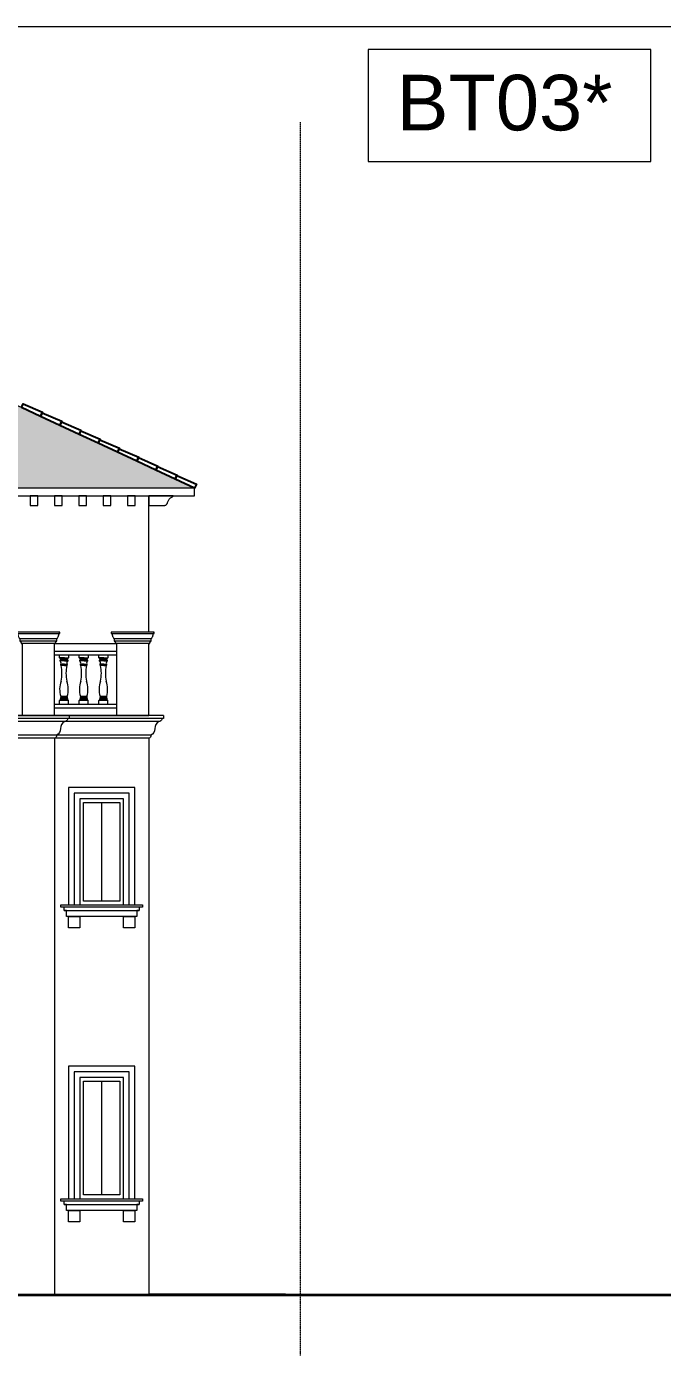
# Model space of a CAD drawing. Header units: millimetres. Extents: x 33748 to 451939, y -263262 to 62681.
# Drawn here: x 296911 to 305298, y -130840 to -113172 of the extents above; entities that cross this region are included whole.
import ezdxf
from ezdxf.enums import TextEntityAlignment as Align

# ---------------------------------------------------------------- set-up
doc = ezdxf.new("R2010")
doc.units = ezdxf.units.MM
doc.linetypes.add('CENTER', pattern=[50.8, 31.75, -6.35, 6.35, -6.35])
doc.linetypes.add('HIDDEN', pattern=[0.375, 0.25, -0.125])
doc.layers.get('Defpoints').update_dxf_attribs({"color": 202, "lineweight": 13})
for name, color, linetype, lineweight in [('-DOOR', 137, 'Continuous', 9), ('-HATCH', 8, 'Continuous', 5), ('-LINE1', 7, 'Continuous', 18), ('-RANH GIOI KHU DAT', 12, 'CENTER', 18), ('-TEXT', 7, 'Continuous', 15), ('-WALL', 4, 'Continuous', 35)]:
    doc.layers.add(name, color=color, linetype=linetype, lineweight=lineweight)
doc.layers.add('-HATCH CONCRETE', color=54, linetype='Continuous')
doc.layers.add('13. NET HATCH', color=252, linetype='Continuous')
doc.styles.add('1', font='arial.ttf')

# ---------------------------------------------------------------- blocks, each defined once
blk = doc.blocks.new('cot lan can')
blk.add_line((-67, 1080), (-57, 1080))
for points in [[(-67, 1080), (-67, 1100), (497, 1100), (497, 1080), (-67, 1080)], [(-29, 1010), (-33, 1015), (-36, 1020), (-40, 1025), (-43, 1031), (-46, 1036), (-49, 1042), (-51, 1048), (-53, 1055), (-54, 1061), (-56, 1067), (-57, 1074), (-57, 1080)], [(487, 1080), (487, 1074), (486, 1067), (484, 1061), (483, 1055), (481, 1048), (479, 1042), (476, 1036), (473, 1031), (470, 1025), (466, 1020), (463, 1015), (459, 1010)], [(-29, 980), (-29, 1010), (459, 1010), (459, 980)], [(-11, 956), (-12, 959), (-13, 962), (-14, 965), (-16, 967), (-18, 970), (-18, 971), (-19, 972), (-22, 974), (-24, 976), (-26, 978), (-29, 980), (459, 980), (456, 978), (454, 976), (452, 974), (449, 972), (448, 970), (446, 967), (444, 965), (443, 962), (442, 959), (441, 956), (440, 953), (440, 950), (430, 950)], [(0, 950), (-10, 950), (-10, 953), (-11, 956)]]:
    blk.add_lwpolyline(points)
blk.add_lwpolyline([(430, 950), (430, 0), (0, 0), (0, 950)], close=True)

msp = doc.modelspace()

# ---------------------------------------------------------------- hatches: boundary and pattern name
at = {"layer": '13. NET HATCH'}
h = msp.add_hatch(dxfattribs=at)
h.set_pattern_fill('N-ONG-01', color=256, scale=200)
h.set_pattern_definition([(274.9697, (290364.163, -13157.795), (-199.9982614, 2400.0002103), [184.6944, -4432.6642]), (180, (290380.16, -13341.8), (-200, -200), [16, -184]), (0, (290180.16, -13357.8), (200, 200), [56, -144]), (90, (290236.16, -13357.8), (-200, 200), [20, -180]), (270, (290364.16, -13337.8), (200, -200), [20, -180]), (0, (290364.16, -13357.8), (200, 200), [16, -184]), (0, (290180.16, -13341.8), (200, 200), [40, -160]), (85.0303, (290220.163, -13341.795), (199.9982614, 2400.0002103), [184.6944, -4432.6642]), (52.6961, (290220.163, -13331.795), (-2599.997178, -3400.00214834), [52.8016, -5227.35]), (18.4349, (290252.16, -13289.795), (400.000087, 199.99968), [50.5964, -581.859]), (341.5651, (290300.16, -13273.795), (-400.000087, 199.99968), [50.5964, -581.859]), (307.3039, (290348.163, -13289.795), (2599.997178, -3400.00214834), [52.8016, -5227.35]), (20.2249, (290262.163, -13303.795), (-2199.9994529, -800.0016671), [40.497, -4009.1944]), (339.7751, (290300.163, -13289.795), (2199.9994529, -800.0016671), [40.497, -4009.1944]), (307.4054, (290338.163, -13303.795), (2000.0019905, -2599.998493), [42.8018, -4237.385]), (52.5946, (290236.163, -13337.795), (-2000.0019905, -2599.998493), [42.8018, -4237.385])])
h.paths.add_polyline_path([(292823.4, -117916.4), (295440.2, -119204.6), (295423.2, -119262.1), (299123.8, -119262.1), (296073.9, -117840), (287473.2, -117840), (284423.4, -119262.1), (290223.5, -119262.1), (290206.5, -119204.6)])
h.paths.add_polyline_path([(295423.2, -119262.1), (292823.4, -117977.6), (290223.5, -119262.1)], flags=17)

# ---------------------------------------------------------------- linework, layer by layer
at = {"layer": '-DOOR', "lineweight": 9}
for points in [[(298138.4, -124712.1), (297659.5, -124712.1), (297659.5, -123412.1), (298138.4, -123412.1)], [(298138.4, -128592.1), (297659.5, -128592.1), (297659.5, -127092.1), (298138.4, -127092.1)]]:
    msp.add_lwpolyline(points, close=True, dxfattribs=at)
for points in [[(297899, -123412.1), (297899, -124712.1)], [(297899, -127092.1), (297899, -128592.1)]]:
    msp.add_lwpolyline(points, dxfattribs=at)
at = {"layer": '-HATCH'}
for p, q in [((296073.9, -117840), (299123.8, -119262.1)), ((299123.8, -119262.1), (295423.2, -119262.1)), ((295423.2, -119362.1), (299123.8, -119362.1)), ((299123.8, -119362.1), (299123.8, -119262.1)), ((297343.9, -121502), (297343.9, -121462.1)), ((297409.5, -121502), (297343.9, -121502)), ((297409.5, -121542.1), (297345.6, -121542.1)), ((297409.5, -121512), (297359.9, -121512)), ((297360.9, -121512), (297360.9, -121515.1)), ((297409.5, -121515.1), (297361.6, -121515.1)), ((297409.5, -121523.1), (297361.6, -121523.1)), ((297361.6, -121523.1), (297361.6, -121526.1)), ((297409.5, -121526.1), (297361.6, -121526.1)), ((297409.5, -121502), (297459.5, -121502)), ((297409.5, -121512), (297443.5, -121512)), ((297409.5, -121515.1), (297441.9, -121515.1)), ((297409.5, -121523.1), (297441.9, -121523.1)), ((297409.5, -121526.1), (297441.9, -121526.1)), ((297409.5, -121542.1), (297457.9, -121542.1)), ((297441.9, -121523.1), (297441.9, -121526.1)), ((297442.5, -121512), (297442.5, -121515.1)), ((297603.9, -121502), (297603.9, -121462.1)), ((297669.5, -121502), (297603.9, -121502)), ((297669.5, -121542.1), (297605.6, -121542.1)), ((297669.5, -121512), (297619.9, -121512)), ((297620.9, -121512), (297620.9, -121515.1)), ((297669.5, -121515.1), (297621.6, -121515.1)), ((297669.5, -121523.1), (297621.6, -121523.1)), ((297621.6, -121523.1), (297621.6, -121526.1)), ((297669.5, -121526.1), (297621.6, -121526.1)), ((297669.5, -121502), (297719.5, -121502)), ((297669.5, -121512), (297703.5, -121512)), ((297669.5, -121515.1), (297701.9, -121515.1)), ((297669.5, -121523.1), (297701.9, -121523.1)), ((297669.5, -121526.1), (297701.9, -121526.1)), ((297669.5, -121542.1), (297717.9, -121542.1)), ((297701.9, -121523.1), (297701.9, -121526.1)), ((297702.5, -121512), (297702.5, -121515.1)), ((297863.9, -121502), (297863.9, -121462.1)), ((297929.5, -121502), (297863.9, -121502)), ((297929.5, -121542.1), (297865.6, -121542.1)), ((297929.5, -121512), (297879.9, -121512)), ((297880.9, -121512), (297880.9, -121515.1)), ((297929.5, -121515.1), (297881.6, -121515.1)), ((297929.5, -121523.1), (297881.6, -121523.1)), ((297881.6, -121523.1), (297881.6, -121526.1)), ((297929.5, -121526.1), (297881.6, -121526.1)), ((297929.5, -121502), (297979.5, -121502)), ((297929.5, -121512), (297963.5, -121512)), ((297929.5, -121515.1), (297961.9, -121515.1)), ((297929.5, -121523.1), (297961.9, -121523.1)), ((297929.5, -121526.1), (297961.9, -121526.1)), ((297929.5, -121542.1), (297977.9, -121542.1)), ((297961.9, -121523.1), (297961.9, -121526.1)), ((297962.5, -121512), (297962.5, -121515.1)), ((297409.5, -121586.1), (297361.6, -121586.1)), ((297409.5, -121598.1), (297361.6, -121598.1)), ((297409.5, -121602.1), (297363.8, -121602.1)), ((297409.5, -121586.1), (297441.9, -121586.1)), ((297409.5, -121598.1), (297441.9, -121598.1)), ((297409.5, -121602.1), (297439.7, -121602.1)), ((297669.5, -121586.1), (297621.6, -121586.1)), ((297669.5, -121598.1), (297621.6, -121598.1)), ((297669.5, -121602.1), (297623.8, -121602.1)), ((297669.5, -121586.1), (297701.9, -121586.1)), ((297669.5, -121598.1), (297701.9, -121598.1)), ((297669.5, -121602.1), (297699.7, -121602.1)), ((297929.5, -121586.1), (297881.6, -121586.1)), ((297929.5, -121598.1), (297881.6, -121598.1)), ((297929.5, -121602.1), (297883.8, -121602.1)), ((297929.5, -121586.1), (297961.9, -121586.1)), ((297929.5, -121598.1), (297961.9, -121598.1)), ((297929.5, -121602.1), (297959.7, -121602.1)), ((297459.5, -122065.7), (297343.9, -122065.7)), ((297343.9, -122112.1), (297343.9, -122065.7)), ((297445.5, -122011.7), (297359.9, -122011.7)), ((297445.5, -122019.7), (297359.9, -122019.7)), ((297445.5, -122027.7), (297359.9, -122027.7)), ((297445.5, -122035.7), (297359.9, -122035.7)), ((297445.5, -122051.7), (297359.9, -122051.7)), ((297443.5, -122055.7), (297359.9, -122055.7)), ((297360.9, -122051.7), (297360.9, -122055.7)), ((297442.5, -122051.7), (297442.5, -122055.7)), ((297459.5, -122112.1), (297459.5, -122065.7)), ((297719.5, -122065.7), (297603.9, -122065.7)), ((297603.9, -122112.1), (297603.9, -122065.7)), ((297705.5, -122011.7), (297619.9, -122011.7)), ((297705.5, -122019.7), (297619.9, -122019.7)), ((297705.5, -122027.7), (297619.9, -122027.7)), ((297705.5, -122035.7), (297619.9, -122035.7)), ((297705.5, -122051.7), (297619.9, -122051.7)), ((297703.5, -122055.7), (297619.9, -122055.7)), ((297620.9, -122051.7), (297620.9, -122055.7)), ((297702.5, -122051.7), (297702.5, -122055.7)), ((297719.5, -122112.1), (297719.5, -122065.7)), ((297979.5, -122065.7), (297863.9, -122065.7)), ((297863.9, -122112.1), (297863.9, -122065.7)), ((297965.5, -122011.7), (297879.9, -122011.7)), ((297965.5, -122019.7), (297879.9, -122019.7)), ((297965.5, -122027.7), (297879.9, -122027.7)), ((297965.5, -122035.7), (297879.9, -122035.7)), ((297965.5, -122051.7), (297879.9, -122051.7)), ((297963.5, -122055.7), (297879.9, -122055.7)), ((297880.9, -122051.7), (297880.9, -122055.7)), ((297962.5, -122051.7), (297962.5, -122055.7)), ((297979.5, -122112.1), (297979.5, -122065.7)), ((297343.9, -122112.1), (297409.5, -122112.1)), ((297409.5, -122112.1), (297459.5, -122112.1)), ((297603.9, -122112.1), (297669.5, -122112.1)), ((297669.5, -122112.1), (297719.5, -122112.1)), ((297863.9, -122112.1), (297929.5, -122112.1)), ((297929.5, -122112.1), (297979.5, -122112.1)), ((298713.5, -122302.1), (284855, -122302.1)), ((298657.4, -122342.1), (284889.7, -122342.1)), ((298547.3, -122524.7), (284999.8, -122524.7)), ((298438.4, -124792.1), (297359.5, -124792.1)), ((298393.4, -124792.1), (297404.5, -124792.1)), ((297404.5, -124837.1), (298393.4, -124837.1)), ((297434.5, -124837.1), (298363.4, -124837.1)), ((298438.4, -128672.1), (297359.5, -128672.1)), ((298393.4, -128672.1), (297404.5, -128672.1)), ((297404.5, -128717.1), (298393.4, -128717.1)), ((297434.5, -128717.1), (298363.4, -128717.1))]:
    msp.add_line(p, q, dxfattribs=at)
for points in [[(297056.6, -119490.1), (297056.6, -119362.1), (296956.6, -119362.1), (296956.6, -119490.1)], [(297377.6, -119490.1), (297377.6, -119362.1), (297277.6, -119362.1), (297277.6, -119490.1)], [(297698.6, -119490.1), (297698.6, -119362.1), (297598.6, -119362.1), (297598.6, -119490.1)], [(298019.7, -119490.1), (298019.7, -119362.1), (297919.7, -119362.1), (297919.7, -119490.1)], [(298340.7, -119490.1), (298340.7, -119362.1), (298240.7, -119362.1), (298240.7, -119490.1)], [(298737, -119489.1), (298741.3, -119487.9), (298745.4, -119486.2), (298749.2, -119484), (298752.8, -119481.4), (298756.1, -119478.4), (298759, -119475.1), (298761.5, -119471.4), (298763.5, -119467.5), (298765.2, -119463.4), (298766.3, -119459.1), (298768.5, -119450.2), (298771.4, -119441.5), (298775.1, -119433), (298779.3, -119424.9), (298784.3, -119417.1), (298789.8, -119409.7), (298795.9, -119402.8), (298802.5, -119396.5), (298809.7, -119390.6), (298817.2, -119385.4), (298825.2, -119380.8), (298833.5, -119376.8), (298834.9, -119376.1), (298836.3, -119375.3), (298837.5, -119374.4), (298838.7, -119373.3), (298839.8, -119372.2), (298840.7, -119371), (298841.6, -119369.6), (298842.3, -119368.2), (298842.9, -119366.8), (298843.3, -119365.2), (298843.6, -119363.7), (298843.8, -119362.1), (298523.8, -119362.1), (298523.8, -119490.1), (298524.8, -119490.1), (298728.2, -119490.1), (298732.7, -119489.9)]]:
    msp.add_lwpolyline(points, close=True, dxfattribs=at)
for points in [[(298523.5, -121162.1), (298523.8, -119362.1)], [(297287.9, -121312.1), (298084, -121312.1)], [(297278.4, -121412.1), (298093.5, -121412.1)], [(297278.4, -121462.1), (298093.5, -121462.1)], [(297343.9, -121462.1), (297459.5, -121462.1), (297459.5, -121502)], [(297603.9, -121462.1), (297719.5, -121462.1), (297719.5, -121502)], [(297863.9, -121462.1), (297979.5, -121462.1), (297979.5, -121502)], [(297278.4, -122112.1), (298093.5, -122112.1)], [(297278.4, -122162.1), (298093.5, -122162.1)], [(297278.4, -122262.1), (298523.5, -122262.1)], [(297278.4, -122262.1), (297278.4, -122262.2)], [(298523.5, -122262.1), (298523.5, -122262.2)], [(298523.5, -122562.1), (298523.5, -129912.1), (285023.5, -129912.1), (285023.5, -122562.1)], [(298263.4, -124762.1), (298263.4, -123287.1), (297534.5, -123287.1), (297534.5, -124762.1)], [(298263.4, -128642.1), (298263.4, -126967.1), (297534.5, -126967.1), (297534.5, -128642.1)]]:
    msp.add_lwpolyline(points, dxfattribs=at)
for centre, radius, start, end in [((297359.3, -121495.2), 16.8, 203.9086, 272.08063), ((297361.6, -121542.1), 16, 81.51603, 180), ((297329.2, -121572.9), 35, 337.96322, 62.00299), ((297361.6, -121519.1), 4, 90, 270), ((297474.3, -121572.9), 35, 117.99701, 202.03678), ((297441.9, -121542.1), 16, 0, 98.48397), ((297441.9, -121519.1), 4, 270, 90), ((297444.1, -121495.2), 16.8, 267.91937, 336.0914), ((297619.3, -121495.2), 16.8, 203.9086, 272.08063), ((297621.6, -121542.1), 16, 81.51603, 180), ((297589.2, -121572.9), 35, 337.96322, 62.00299), ((297621.6, -121519.1), 4, 90, 270), ((297734.3, -121572.9), 35, 117.99701, 202.03678), ((297701.9, -121542.1), 16, 0, 98.48397), ((297701.9, -121519.1), 4, 270, 90), ((297704.1, -121495.2), 16.8, 267.91937, 336.0914), ((297879.3, -121495.2), 16.8, 203.9086, 272.08063), ((297881.6, -121542.1), 16, 81.51603, 180), ((297849.2, -121572.9), 35, 337.96322, 62.00299), ((297881.6, -121519.1), 4, 90, 270), ((297994.3, -121572.9), 35, 117.99701, 202.03678), ((297961.9, -121542.1), 16, 0, 98.48397), ((297961.9, -121519.1), 4, 270, 90), ((297964.1, -121495.2), 16.8, 267.91937, 336.0914), ((297361.6, -121592.1), 6, 90, 270), ((297365.6, -121598.4), 4.08, 175.04747, 243.25517), ((296862.2, -121709.3), 513, 348.55438, 12.06482), ((297941.3, -121709.3), 513, 167.93518, 191.44562), ((297437.8, -121598.4), 4.08, 296.74483, 4.95253), ((297441.9, -121592.1), 6, 270, 90), ((297621.6, -121592.1), 6, 90, 270), ((297625.6, -121598.4), 4.08, 175.04747, 243.25517), ((297122.2, -121709.3), 513, 348.55438, 12.06482), ((298201.3, -121709.3), 513, 167.93518, 191.44562), ((297697.8, -121598.4), 4.08, 296.74483, 4.95253), ((297701.9, -121592.1), 6, 270, 90), ((297881.6, -121592.1), 6, 90, 270), ((297885.6, -121598.4), 4.08, 175.04747, 243.25517), ((297382.2, -121709.3), 513, 348.55438, 12.06482), ((298461.3, -121709.3), 513, 167.93518, 191.44562), ((297957.8, -121598.4), 4.08, 296.74483, 4.95253), ((297961.9, -121592.1), 6, 270, 90), ((297641.3, -121918.3), 296.5, 158.78951, 198.35527), ((297145.1, -121921.8), 313.6, 343.33107, 20.66545), ((297901.3, -121918.3), 296.5, 158.78951, 198.35527), ((297405.1, -121921.8), 313.6, 343.33107, 20.66545), ((298161.3, -121918.3), 296.5, 158.78951, 198.35527), ((297665.1, -121921.8), 313.6, 343.33107, 20.66545), ((297360.4, -122074.3), 18.6, 91.46658, 152.54419), ((297359.9, -122043.7), 8, 90, 270), ((297359.9, -122023.7), 4, 90, 270), ((297359.9, -122015.7), 4, 270, 90), ((297359.9, -122031.7), 4, 270, 90), ((297445.5, -122015.7), 4, 90, 270), ((297445.5, -122031.7), 4, 90, 270), ((297443.1, -122074.3), 18.6, 27.45581, 88.53342), ((297445.5, -122023.7), 4, 270, 90), ((297445.5, -122043.7), 8, 270, 90), ((297620.4, -122074.3), 18.6, 91.46658, 152.54419), ((297619.9, -122043.7), 8, 90, 270), ((297619.9, -122023.7), 4, 90, 270), ((297619.9, -122015.7), 4, 270, 90), ((297619.9, -122031.7), 4, 270, 90), ((297705.5, -122015.7), 4, 90, 270), ((297705.5, -122031.7), 4, 90, 270), ((297703.1, -122074.3), 18.6, 27.45581, 88.53342), ((297705.5, -122023.7), 4, 270, 90), ((297705.5, -122043.7), 8, 270, 90), ((297880.4, -122074.3), 18.6, 91.46658, 152.54419), ((297879.9, -122043.7), 8, 90, 270), ((297879.9, -122023.7), 4, 90, 270), ((297879.9, -122015.7), 4, 270, 90), ((297879.9, -122031.7), 4, 270, 90), ((297965.5, -122015.7), 4, 90, 270), ((297965.5, -122031.7), 4, 90, 270), ((297963.1, -122074.3), 18.6, 27.45581, 88.53342), ((297965.5, -122023.7), 4, 270, 90), ((297965.5, -122043.7), 8, 270, 90)]:
    msp.add_arc(centre, radius, start, end, dxfattribs=at)
at = {"layer": '-HATCH CONCRETE'}
for points in [[(296839.9, -118197.1), (296861.8, -118150), (297119, -118261.1), (297093.6, -118315.5)], [(297093.6, -118315.5), (297115.6, -118268.3), (297372.8, -118379.4), (297347.4, -118433.8)], [(297347.4, -118433.8), (297369.4, -118386.7), (297626.5, -118497.8), (297601.2, -118552.1)], [(297601.2, -118552.1), (297623.1, -118505), (297880.3, -118616.1), (297854.9, -118670.5)], [(297854.9, -118670.5), (297876.9, -118623.3), (298134.1, -118734.4), (298108.7, -118788.8)], [(298108.7, -118788.8), (298130.7, -118741.7), (298387.8, -118852.8), (298362.5, -118907.1)], [(298362.5, -118907.1), (298384.4, -118860), (298641.6, -118971.1), (298616.2, -119025.5)], [(298616.2, -119025.5), (298638.2, -118978.3), (298895.4, -119089.4), (298870, -119143.8)], [(298870, -119143.8), (298892, -119096.7), (299149.1, -119207.8), (299123.8, -119262.1)]]:
    msp.add_lwpolyline(points, close=True, dxfattribs=at)
at = {"layer": '-LINE1', "color": 0, "lineweight": 20}
msp.add_line((298713.5, -122262.2), (284833.5, -122262.2), dxfattribs=at)
at = {"layer": '-LINE1', "lineweight": 20}
msp.add_line((298523.5, -122562.1), (285023.5, -122562.1), dxfattribs=at)
at = {"layer": '-LINE1'}
msp.add_lwpolyline([(305148.4, -113471.1), (301417.2, -113471.1), (301417.2, -114948.9), (305148.4, -114948.9)], close=True, dxfattribs=at)
at = {"layer": '-LINE1', "lineweight": 20}
for points in [[(294823.2, -122262.1), (297278.4, -122262.1)], [(297278.4, -122262.1), (297278.4, -122262.2)], [(297278.4, -122562.1), (297278.4, -129912.1)]]:
    msp.add_lwpolyline(points, dxfattribs=at)
at = {"layer": '-LINE1', "color": 0, "lineweight": 20}
for points in [[(297468.4, -122262.2), (297468.4, -122302.1), (297446.9, -122302.1, -0.3361855), (297424.1, -122342.1), (297412.2, -122342.1, 0.3093542), (297357, -122436.8, -0.2771578), (297302.2, -122524.7, -0.3838054), (297278.4, -122562.1, 7.3196544)], [(298713.5, -122262.2), (298713.5, -122302.1), (298692.1, -122302.1, -0.3361855), (298669.2, -122342.1), (298657.4, -122342.1, 0.3093542), (298602.2, -122436.8, -0.2771578), (298547.3, -122524.7, -0.3838054), (298523.5, -122562.1, 7.3196544)]]:
    msp.add_lwpolyline(points, format="xyb", dxfattribs=at)
for points in [[(298338.4, -124762.1), (298338.4, -123212.1), (297459.5, -123212.1), (297459.5, -124762.1)], [(298188.4, -124762.1), (298188.4, -123362.1), (297609.5, -123362.1), (297609.5, -124762.1)], [(297359.5, -124762.1), (298438.4, -124762.1), (298438.4, -124792.1), (298393.4, -124792.1), (298393.4, -124837.1), (298363.4, -124837.1), (298363.4, -124917.1), (297434.5, -124917.1), (297434.5, -124837.1), (297404.5, -124837.1), (297404.5, -124792.1), (297359.5, -124792.1), (297359.5, -124762.1)], [(298338.4, -128642.1), (298338.4, -126892.1), (297459.5, -126892.1), (297459.5, -128642.1)], [(298188.4, -128642.1), (298188.4, -127042.1), (297609.5, -127042.1), (297609.5, -128642.1)], [(297359.5, -128642.1), (298438.4, -128642.1), (298438.4, -128672.1), (298393.4, -128672.1), (298393.4, -128717.1), (298363.4, -128717.1), (298363.4, -128797.1), (297434.5, -128797.1), (297434.5, -128717.1), (297404.5, -128717.1), (297404.5, -128672.1), (297359.5, -128672.1), (297359.5, -128642.1)]]:
    msp.add_lwpolyline(points, dxfattribs=at)
for points in [[(297459.5, -124917.1), (297609.5, -124917.1), (297609.5, -125068.2), (297459.5, -125068.2)], [(298188.4, -124917.1), (298338.4, -124917.1), (298338.4, -125067.2), (298188.4, -125067.2)], [(297459.5, -128797.1), (297609.5, -128797.1), (297609.5, -128948.2), (297459.5, -128948.2)], [(298188.4, -128797.1), (298338.4, -128797.1), (298338.4, -128947.2), (298188.4, -128947.2)]]:
    msp.add_lwpolyline(points, close=True, dxfattribs=at)
at = {"layer": '-RANH GIOI KHU DAT', "linetype": 'HIDDEN', "ltscale": 10}
msp.add_lwpolyline([(300523.5, -130710.2), (300523.5, -114431.6)], dxfattribs=at)
at = {"layer": '-WALL'}
for points in [[(273947.2, -129912.1), (305447.2, -129912.1)], [(300323.5, -129912.1), (298523.5, -129912.1)]]:
    msp.add_lwpolyline(points, dxfattribs=at)
at = {"layer": 'Defpoints'}
msp.add_lwpolyline([(273947.2, -135447.2), (305447.2, -135447.2), (305447.2, -113172.2), (273947.2, -113172.2)], close=True, dxfattribs=at)

# ---------------------------------------------------------------- block references
at = {"layer": '-HATCH', "xscale": -1}
msp.add_blockref('cot lan can', (298523.5, -122262.1), dxfattribs=at)
at = {"layer": '-LINE1', "lineweight": 20, "xscale": -1}
msp.add_blockref('cot lan can', (297278.4, -122262.1), dxfattribs=at)

# ---------------------------------------------------------------- texts
at = {"layer": '-TEXT', "color": 4, "style": '1'}
msp.add_text('BT03*', height=733.71, dxfattribs=at).set_placement((303216.6, -114760.3), align=Align.BOTTOM_CENTER)

doc.saveas('drawing.dxf')
